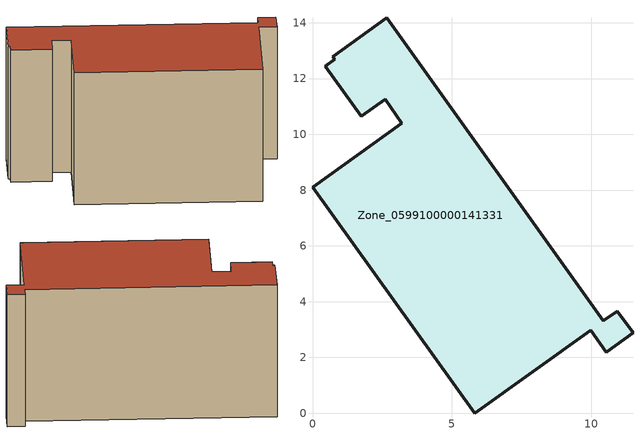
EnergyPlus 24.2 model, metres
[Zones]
Zone_0599100000141331
 floor ground (C_G): 0.72,12.78 2.67,14.18 10.43,3.31 10.93,3.66 11.49,2.88 10.53,2.18 9.97,2.97 5.81,0 0,8.11 3.2,10.4 2.6,11.25 1.75,10.64 0.46,12.45 0.8,12.68 z0
 wall outside (C_F): 5.81,0 9.97,2.97 10.53,2.18 11.49,2.88 10.93,3.66 10.43,3.31 2.67,14.18 0.72,12.78 0.8,12.68 0.46,12.45 1.75,10.64 2.6,11.25 3.2,10.4 0,8.11 5.81,0 z0:7.75
 roof outside (C_R): 10.93,3.66 10.43,3.31 2.67,14.18 0.72,12.78 0.8,12.68 0.46,12.45 1.75,10.64 2.6,11.25 3.2,10.4 0,8.11 5.81,0 9.97,2.97 10.53,2.18 11.49,2.88 z7.75
[BUILDING]
Pand.0599100000141331: North Axis=0; Terrain=City; Loads Convergence Tolerance Value=0.04; Temperature Convergence Tolerance Value=0.4; Solar Distribution=FullExterior; Maximum Number of Warmup Days=25; Minimum Number of Warmup Days=1
[Site:Location]
Rotterdam.The.Hague.AP_ZH_NLD Design_Conditions: Latitude=51.96; Longitude=4.45; Time Zone=1; Elevation=-4.5
[SITE:GROUNDTEMPERATURE:BUILDINGSURFACE]
18, 18, 18, 18, 18, 18, 18, 18, 18, 18, 18, 18
[MATERIAL] Thermal Absorptance=0.9; Solar Absorptance=0.7; Visible Absorptance=0.7
Name | Roughness | Thickness | Conductivity | Density | Specific Heat
G.TI.1975-1991 | MediumSmooth | 0.15 | 0.288461 | 540 | 1210
F.TI.1975-1991 | Rough | 0.3 | 0.230769 | 1920 | 840
R.TI.1975-1991 | MediumRough | 0.2 | 0.153846 | 1500 | 1000
[CONSTRUCTION]
C_G: G.TI.1975-1991
C_F: F.TI.1975-1991
C_R: R.TI.1975-1991
[ZONE]
Zone_0599100000141331: Type=1; Multiplier=1; Ceiling Height=Autocalculate; Volume=Autocalculate; Floor Area=autocalculate; Part of Total Floor Area=Yes
[ZONEINFILTRATION:DESIGNFLOWRATE]
Infil_Zone_0599100000141331: Zone or ZoneList or Space or SpaceList=Zone_0599100000141331; Schedule=AlwaysOn; Design Flow Rate Calculation Method=Flow/Area; Flow Rate per Floor Area=0.003; Constant Term Coefficient=1; Temperature Term Coefficient=0; Velocity Term Coefficient=0; Velocity Squared Term Coefficient=0
[HVACTEMPLATE:ZONE:IDEALLOADSAIRSYSTEM]
Zone_0599100000141331: Maximum Heating Supply Air Temperature=50; Minimum Cooling Supply Air Temperature=13; Maximum Heating Supply Air Humidity Ratio=0.0156; Minimum Cooling Supply Air Humidity Ratio=0.0077; Heating Limit=NoLimit; Cooling Limit=NoLimit; Dehumidification Control Type=ConstantSensibleHeatRatio; Cooling Sensible Heat Ratio=0.7; Dehumidification Setpoint=60; Humidification Control Type=None; Humidification Setpoint=30; Outdoor Air Method=None; Outdoor Air Flow Rate per Person=0.00944; Outdoor Air Flow Rate per Zone Floor Area=0; Outdoor Air Flow Rate per Zone=0; Demand Controlled Ventilation Type=None; Outdoor Air Economizer Type=NoEconomizer; Heat Recovery Type=None; Sensible Heat Recovery Effectiveness=0.7; Latent Heat Recovery Effectiveness=0.65
[ZONECONTROL:THERMOSTAT]
ThermostatControl_Zone_0599100000141331: Zone or ZoneList=Zone_0599100000141331; Control Type Schedule=DualSetpointControlType; Control 1=Thermostat_Zone_0599100000141331; Temperature Difference Between Cutout And Setpoint=0
[THERMOSTATSETPOINT:DUALSETPOINT]
Thermostat_Zone_0599100000141331: Heating Setpoint Temperature Schedule=HeatingSetpoint_Zone_0599100000141331; Cooling Setpoint Temperature Schedule=CoolingSetpoint_Zone_0599100000141331
[SCHEDULE:COMPACT]
HeatingSetpoint_Zone_0599100000141331: Through: 12/31, For: AllDays, Until: 24:00, 21
CoolingSetpoint_Zone_0599100000141331: Through: 12/31, For: AllDays, Until: 24:00, 24
DualSetpointControlType: Through: 12/31, For: AllDays, Until: 24:00, 4
AlwaysOn: Through: 12/31, For: AllDays, Until: 24:00, 1
